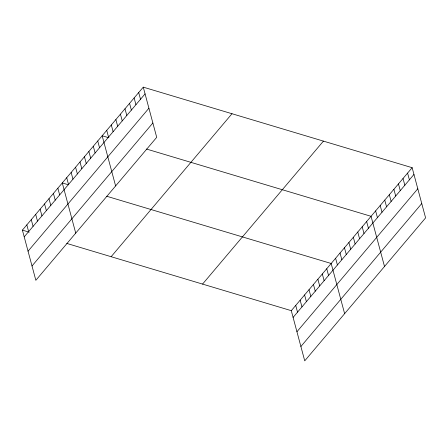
<?xml version="1.0" encoding="UTF-8"?>
<svg xmlns="http://www.w3.org/2000/svg" width="448" height="448" viewBox="0 0 448 448"><rect width="100%" height="100%" fill="white"/><g stroke="black" fill="none" stroke-linecap="round" stroke-linejoin="round"><path stroke-width="0.67" d="M143.265 87.153L156.71 137.329L35.846 280.308L22.4 230.126L143.265 87.153L412.154 167.692L425.6 217.874L304.735 360.847L291.29 310.671L412.154 167.692M24.203 236.863L145.068 93.884M28.045 251.199L148.91 108.226M32.004 265.972L152.869 122.993M111.132 256.704L231.997 113.73M202.558 284.088L323.422 141.114M293.098 317.402L413.958 174.429M296.94 331.744L417.799 188.765M300.894 346.511L421.758 203.538M108.948 137.794L102.166 135.761L115.618 185.942M146.535 149.05L371.062 216.306L384.507 266.482M68.449 184.789L62.283 182.946L75.729 233.128M106.652 196.235L331.178 263.486L344.624 313.667M22.4 230.126L29.176 232.159M66.769 243.415L291.29 310.671M407.59 173.09L409.394 179.827M403.021 178.494L404.83 185.231M398.457 183.893L400.26 190.63M393.893 189.297L395.696 196.034M389.323 194.701L391.132 201.432M384.759 200.099L386.562 206.836M380.195 205.503L381.998 212.234M375.626 210.902L377.434 217.638M366.632 221.547L368.435 228.284M362.197 226.789L364 233.526M357.767 232.03L359.57 238.767M353.332 237.272L355.141 244.009M348.902 242.514L350.706 249.25M344.473 247.761L346.276 254.492M340.038 253.002L341.846 259.739M335.608 258.244L337.411 264.981M326.743 268.727L328.552 275.464M322.314 273.969L324.117 280.706M317.884 279.216L319.687 285.947M313.449 284.458L315.252 291.194M309.019 289.699L310.822 296.436M304.584 294.941L306.393 301.678M300.154 300.182L301.958 306.919M295.725 305.424L297.528 312.161M138.695 92.551L140.504 99.288M134.131 97.955L135.934 104.686M129.567 103.354L131.37 110.09M124.998 108.758L126.801 115.494M120.434 114.156L122.237 120.893M115.87 119.56L117.673 126.297M111.3 124.958L113.103 131.695M106.736 130.362L108.539 137.099M97.737 141.008L99.54 147.739M93.307 146.25L95.11 152.986M88.872 151.491L90.681 158.228M84.442 156.733L86.246 163.47M80.013 161.974L81.816 168.711M75.578 167.216L77.386 173.953M71.148 172.463L72.951 179.194M66.718 177.705L68.522 184.436M57.854 188.188L59.657 194.925M53.424 193.43L55.227 200.166M48.989 198.671L50.792 205.408M44.559 203.913L46.362 210.65M40.124 209.16L41.933 215.891M35.694 214.402L37.498 221.138M31.265 219.643L33.068 226.38M26.83 224.885L28.638 231.622"/></g></svg>
